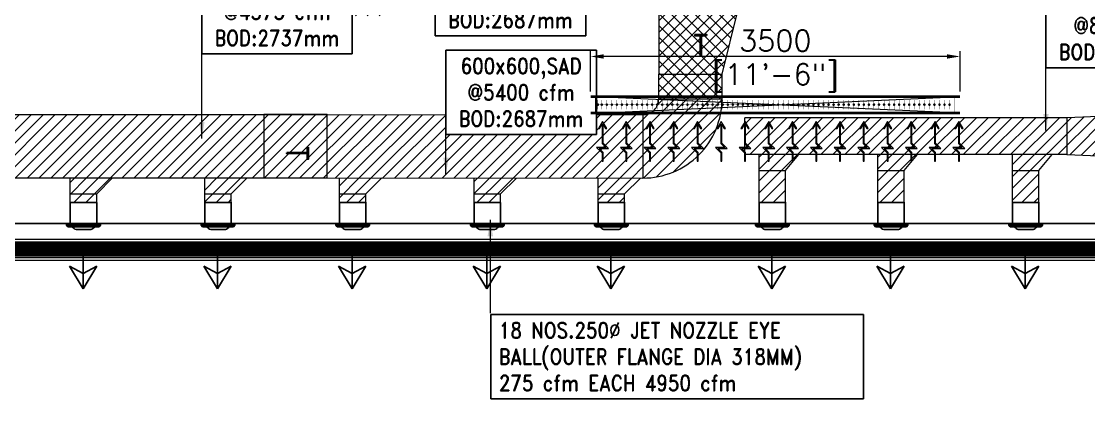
# Model space of a CAD drawing. Header units: millimetres. Extents: x -330573 to 5697, y 22061 to 198972.
# Drawn here: x -96323 to -86213, y 124754 to 128490 of the extents above; entities that cross this region are included whole.
import ezdxf

# ---------------------------------------------------------------- set-up
doc = ezdxf.new("R2010")
doc.units = ezdxf.units.MM
for name, color, linetype, lineweight in [('VL-AC-ACCOUSTIC INSULATION', 32, 'Continuous', 25), ('VL-AC-DAMPERS', 5, 'Continuous', 18), ('VL-AC-RAT', 1, 'Continuous', 5), ('VL-AC-SA', 6, 'Continuous', 5), ('VL-AC-SA_TEXT_50', 7, 'Continuous', 25), ('VL-AC-SAT', 72, 'Continuous', 25), ('VL-AC-WALL CUTOUT', 7, 'Continuous', 18), ('VL-FC', 21, 'Continuous', 18)]:
    doc.layers.add(name, color=color, linetype=linetype, lineweight=lineweight)
doc.styles.add('ROMANS', font='romans.shx', dxfattribs={"height": 200})
doc.styles.add('VOLTAS - ROMAND', font='romand.shx', dxfattribs={"width": 0.85})
doc.dimstyles.new('VL_DIM', dxfattribs={"dimscale": 1.25, "dimtxt": 200, "dimasz": 125, "dimexe": 50, "dimexo": 50, "dimgap": 50, "dimtad": 1, "dimdec": 0, "dimrnd": 1, "dimzin": 9, "dimdsep": 46, "dimtxsty": 'ROMANS', "dimcen": 0.09, "dimdle": 35, "dimclrd": 7, "dimclre": 7, "dimclrt": 7, "dimadec": 0, "dimazin": 0, "dimtfac": 1, "dimtdec": 0, "dimtmove": 2, "dimatfit": 3, "dimfxl": 1, "dimtolj": 1, "dimtzin": 0, "dimlwd": 15, "dimlwe": 15, "dimarcsym": 1})

# ---------------------------------------------------------------- blocks, each defined once
blk = doc.blocks.new('*U99')
at = {"color": 8}
for p, q in [((30, 66), (27901, 66)), ((30, 54), (27901, 54)), ((30, 42), (27901, 42)), ((30, 30), (27901, 30)), ((30, 18), (27901, 18)), ((30, 6), (27901, 6)), ((30, -6), (27901, -6)), ((30, -18), (27901, -18)), ((30, -30), (27901, -30)), ((30, -42), (27901, -42)), ((30, -54), (27901, -54))]:
    blk.add_line(p, q, dxfattribs=at)
for points in [[(5, 105), (5, -95), (27926, -95), (27926, 105)], [(30, 80), (30, -70), (27901, -70), (27901, 80)]]:
    blk.add_lwpolyline(points, close=True)
blk = doc.blocks.new('*D104')
at = {"layer": 'Defpoints', "color": 0, "transparency": 16777216}
for p in [(-90931, 128157), (-90931, 127776), (-87431, 127775)]:
    blk.add_point(p, dxfattribs=at)
at = {"layer": 'VL-FC', "color": 7, "lineweight": 15, "transparency": 16777216}
for p, q in [((-90931, 127826), (-90931, 128207)), ((-87431, 127825), (-87431, 128207)), ((-87556, 128157), (-90806, 128157))]:
    blk.add_line(p, q, dxfattribs=at)
at = {"layer": 'VL-FC', "color": 7, "transparency": 16777216}
for points in [[(-90806, 128178), (-90806, 128136), (-90931, 128157)], [(-87556, 128178), (-87556, 128136), (-87431, 128157)]]:
    blk.add_solid(points, dxfattribs=at)
at = {"layer": 'VL-FC', "color": 7, "transparency": 16777216, "char_height": 200, "attachment_point": 5, "style": 'ROMANS'}
for s, insert in [('\\A1;3500', (-89181, 128307)), ('\\A1;[11\'-6"]', (-89181, 127955))]:
    blk.add_mtext(s, dxfattribs=dict(at, insert=insert))
blk = doc.blocks.new('VL SA JET NOZZEL')
at = {"layer": 'VL-AC-SAT'}
for p, q in [((4, 562, 0), (-125, 350, 0)), ((4, 562, 0), (4, 192, 0)), ((4, 192, 0), (4, 562, 0)), ((4, 562, 0), (134, 350, 0)), ((4, 562, 0), (4, 192, 0)), ((4, 192, 0), (4, 562, 0)), ((-125, 350, 0), (4, 419, 0)), ((134, 350, 0), (4, 419, 0)), ((0, 0), (-70, 0)), ((0, 0), (70, 0)), ((-160, -40), (-147, -25)), ((160, -40), (-160, -40)), ((160, -40), (147, -25))]:
    blk.add_line(p, q, dxfattribs=at)
for points in [[(-160, -40), (-160, -55), (160, -55), (160, -40)], [(147, -25), (-147, -25)]]:
    blk.add_lwpolyline(points, dxfattribs=at)
at = {"layer": 'VL-AC-SAT', "elevation": 0}
blk.add_lwpolyline([(125, -255), (125, -55), (-125, -55), (-125, -255)], close=True, dxfattribs=at)
at = {"layer": 'VL-AC-SAT'}
for centre, start, end in [((-64, -42), 97.9087, 155.9574), ((64, -42), 24.0426, 82.0913)]:
    blk.add_arc(centre, 42.9, start, end, dxfattribs=at)

msp = doc.modelspace()

# ---------------------------------------------------------------- hatches: boundary and pattern name
at = {"layer": 'VL-AC-ACCOUSTIC INSULATION'}
h = msp.add_hatch(dxfattribs=at)
h.set_pattern_fill('ANSI31', color=8, scale=25)
h.paths.add_polyline_path([(-89084.5, 127076.8), (-89334.5, 127076.8), (-89334.5, 126773.1), (-89084.5, 126773.1)])
h.paths.add_polyline_path([(-88959.5, 127226.8), (-89334.5, 127226.8), (-89334.5, 127076.8), (-89084.5, 127076.8)])
h.paths.add_polyline_path([(-86418.5, 127576.8), (-89471.1, 127576.8), (-89471.1, 127226.8), (-86418.5, 127226.8)])
h.paths.add_polyline_path([(-87834.5, 127226.8), (-88209.5, 127226.8), (-88209.5, 127076.8), (-87959.5, 127076.8)])
h.paths.add_polyline_path([(-87959.5, 127076.8), (-88209.5, 127076.8), (-88209.5, 126773.1), (-87959.5, 126773.1)])
h.paths.add_polyline_path([(-86684.5, 127077.8), (-86934.5, 127077.8), (-86934.5, 126773.1), (-86684.5, 126773.1)])
h.paths.add_polyline_path([(-86560.4, 127226.8), (-86934.5, 127226.8), (-86934.5, 127077.8), (-86684.5, 127077.8)])
h.paths.add_polyline_path([(-85818.5, 127601.8), (-86418.5, 127576.8), (-86418.5, 127226.8), (-85818.5, 127201.8)])
h.paths.add_polyline_path([(-82673.9, 127601.8), (-85818.5, 127601.8), (-85818.5, 127201.8), (-82673.9, 127201.8)])
h.paths.add_polyline_path([(-85285.1, 127201.8), (-85659.5, 127201.8), (-85659.5, 127052.5), (-85409.5, 127052.5)])
h.paths.add_polyline_path([(-85409.5, 127052.5), (-85659.5, 127052.5), (-85659.5, 126773.1), (-85409.5, 126773.1)])
h.paths.add_polyline_path([(-84134.5, 127052.1), (-84384.5, 127052.1), (-84384.5, 126773.1), (-84134.5, 126773.1)])
h.paths.add_polyline_path([(-84009.8, 127201.8), (-84384.5, 127201.8), (-84384.5, 127052.1), (-84134.5, 127052.1)])
h.paths.add_polyline_path([(-82734.5, 127201.8), (-83109.5, 127201.8), (-83109.5, 127051.8), (-82859.5, 127051.8)])
h.paths.add_polyline_path([(-82859.5, 127051.8), (-83109.5, 127051.8), (-83109.5, 126773.1), (-82859.5, 126773.1)])
h.paths.add_polyline_path([(-81974, 128990.9), (-82124, 129140.9), (-82124, 128590.9), (-81974, 128590.9)])
h.paths.add_polyline_path([(-78117.7, 128990.9), (-81974, 128990.9), (-81974, 128590.9), (-78117.7, 128590.9)])
h.paths.add_polyline_path([(-78550, 128903.4), (-78325, 128903.4), (-78325, 128678.4), (-78550, 128678.4)], flags=16)
h.paths.add_polyline_path([(-77517.7, 128940.9), (-78117.7, 128990.9), (-78117.7, 128590.9), (-77517.7, 128640.9)])
h.paths.add_polyline_path([(-74987.5, 128940.9), (-77517.7, 128940.9), (-77517.7, 128640.9), (-74987.5, 128640.9)])
h.paths.add_polyline_path([(-75550, 128903.4), (-75325, 128903.4), (-75325, 128678.4), (-75550, 128678.4)], flags=16)
h.paths.add_polyline_path([(-75287.5, 128640.9), (-75737.5, 128640.9), (-75587.5, 128490.9), (-75287.5, 128490.9)])
h.paths.add_polyline_path([(-75287.5, 128490.9), (-75587.5, 128490.9), (-75587.5, 125779), (-75287.5, 125779)])
h.paths.add_polyline_path([(-75325, 126304), (-75325, 126079), (-75550, 126079), (-75550, 126304)], flags=16)
h.paths.add_polyline_path([(-78287.5, 128440.9), (-78587.5, 128440.9), (-78587.5, 125779), (-78287.5, 125779)])
h.paths.add_polyline_path([(-78325, 126304), (-78325, 126079), (-78550, 126079), (-78550, 126304)], flags=16)
h.paths.add_polyline_path([(-78287.5, 128590.9), (-78737.5, 128590.9), (-78587.5, 128440.9), (-78287.5, 128440.9)])
h.paths.add_polyline_path([(-78287.5, 129140.9), (-78587.5, 129140.9), (-78737.5, 128990.9), (-78287.5, 128990.9)])
h.paths.add_polyline_path([(-78287.5, 131802.9), (-78587.5, 131802.9), (-78587.5, 129140.9), (-78287.5, 129140.9)])
h.paths.add_polyline_path([(-78550, 131277.9), (-78550, 131502.9), (-78325, 131502.9), (-78325, 131277.9)], flags=16)
h.paths.add_polyline_path([(-75287.5, 129090.9), (-75587.5, 129090.9), (-75737.5, 128940.9), (-75287.5, 128940.9)])
h.paths.add_polyline_path([(-75287.5, 131802.9), (-75587.5, 131802.9), (-75587.5, 129090.9), (-75287.5, 129090.9)])
h.paths.add_polyline_path([(-75550, 131277.9), (-75550, 131502.9), (-75325, 131502.9), (-75325, 131277.9)], flags=16)
h.paths.add_polyline_path([(-81584.5, 128440.9), (-81834.5, 128440.9), (-81834.5, 126773.1), (-81584.5, 126773.1)])
h.paths.add_polyline_path([(-81584.5, 128590.9), (-81959.5, 128590.9), (-81834.5, 128440.9), (-81584.5, 128440.9)])
h.paths.add_polyline_path([(-82924, 129834.2), (-83093.5, 129834.2), (-83093.5, 129534.2), (-82924, 129534.2)])
h.paths.add_polyline_path([(-82824, 129934.2), (-82924, 129834.2), (-82924, 129534.2), (-82824, 129534.2)])
edge = h.paths.add_edge_path()
edge.add_arc((-83093.5, 129984.2), 150, 180, 270, ccw=False)
edge.add_line((-83243.5, 129984.2), (-83543.5, 129984.2))
edge.add_arc((-83093.5, 129984.2), 450, 180, 270)
edge.add_line((-83093.5, 129534.2), (-83093.5, 129834.2))
h.paths.add_polyline_path([(-83243.5, 131130.3), (-83543.5, 131130.3), (-83543.5, 129984.2), (-83243.5, 129984.2)])
h.paths.add_polyline_path([(-83506, 130605.3), (-83506, 130830.3), (-83281, 130830.3), (-83281, 130605.3)], flags=16)
edge = h.paths.add_edge_path()
edge.add_arc((-82673.9, 127751.8), 550, 315, 360)
edge.add_line((-82123.9, 127751.8), (-82124, 127862.1))
edge.add_line((-82124, 127862.1), (-82524, 127862.1))
edge.add_arc((-82776.4, 127834.2), 254, -6.25181, 6.30481, ccw=False)
edge.add_line((-82523.9, 127806.5), (-82523.9, 127751.9))
edge.add_arc((-82673.9, 127751.8), 150, -90, 0.05301, ccw=False)
edge.add_line((-82673.9, 127601.8), (-82673.9, 127201.8))
edge.add_arc((-82679.7, 127765.8), 564, 270.58885, 314.41115)
h = msp.add_hatch(dxfattribs=at)
h.set_pattern_fill('ANSI31', color=8, scale=25)
h.paths.add_polyline_path([(-92877.3, 131366.5), (-93177.3, 131366.5), (-93177.3, 129816.3), (-92877.3, 129816.3)])
h.paths.add_polyline_path([(-93139.8, 130841.5), (-93139.8, 131066.5), (-92914.8, 131066.5), (-92914.8, 130841.5)], flags=16)
edge = h.paths.add_edge_path()
edge.add_arc((-92727.3, 129816.3), 150, 180, 270, ccw=False)
edge.add_line((-92877.3, 129816.3), (-93177.3, 129816.3))
edge.add_arc((-92727.3, 129816.3), 450, 180, 231.05756)
edge.add_arc((-92727.3, 129116.3), 450, 128.94244, 180)
edge.add_line((-93177.3, 129116.3), (-92877.3, 129116.3))
edge.add_arc((-92727.3, 129116.3), 150, 90, 180, ccw=False)
edge.add_line((-92727.3, 129266.3), (-92727.3, 129666.3))
h.paths.add_polyline_path([(-92877.3, 129116.3), (-93177.3, 129116.3), (-93177.3, 128541.5), (-92877.3, 128541.5)])
h.paths.add_polyline_path([(-93139.8, 128841.5), (-93139.8, 129066.5), (-92914.8, 129066.5), (-92914.8, 128841.5)], flags=16)
h.paths.add_polyline_path([(-91370.9, 129666.3), (-92727.3, 129666.3), (-92727.3, 129266.3), (-91370.9, 129266.3)])
h.paths.add_polyline_path([(-90435.4, 127605), (-93425.4, 127605.8), (-93425.5, 127005.8), (-90435.4, 127005)])
h.paths.add_polyline_path([(-93425.4, 127605.8), (-94025.5, 127605.8), (-94025.5, 127005.8), (-93425.5, 127005.8)])
h.paths.add_polyline_path([(-94025.5, 127605.8), (-98506.1, 127606), (-98506.2, 127006), (-94025.5, 127005.8)])
h.paths.add_polyline_path([(-98506.1, 127606), (-99106, 127606.1), (-99106.1, 127005.6), (-98506.2, 127006)])
h.paths.add_polyline_path([(-99284.5, 127005.7), (-99684.5, 127005.8), (-99684.5, 126855.8), (-99434.5, 126855.7)])
h.paths.add_polyline_path([(-99434.5, 126855.7), (-99684.5, 126855.8), (-99684.5, 126773.5), (-99434.5, 126773.5)])
h.paths.add_polyline_path([(-100709.5, 126856), (-100959.5, 126856), (-100959.5, 126773.5), (-100709.5, 126773.5)])
h.paths.add_polyline_path([(-100559.5, 127006), (-100959.5, 127006.1), (-100959.5, 126856), (-100709.5, 126856)])
h.paths.add_polyline_path([(-101984.5, 126856.3), (-102234.5, 126856.3), (-102234.5, 126773.5), (-101984.5, 126773.5)])
h.paths.add_polyline_path([(-101834.4, 127006.3), (-102234.5, 127006.4), (-102234.5, 126856.3), (-101984.5, 126856.3)])
h.paths.add_polyline_path([(-99106, 127606.1), (-103647.9, 127606.3), (-103648.1, 127006.8), (-99106.1, 127005.6)])
h.paths.add_polyline_path([(-103647.9, 127606.3), (-104247.9, 127605.4), (-104247.9, 127105.4), (-103648.1, 127006.8)])
h.paths.add_polyline_path([(-104247.9, 127606.3), (-108868.2, 127606.6), (-108868.2, 127606.6), (-108868.2, 127106.6), (-104247.9, 127105.4)])
h.paths.add_polyline_path([(-104383.5, 127105.4), (-104784.5, 127105.5), (-104784.5, 126954.6), (-104534.5, 126954.5)])
h.paths.add_polyline_path([(-104534.5, 126954.5), (-104784.5, 126954.6), (-104784.5, 126773.5), (-104534.5, 126773.5)])
h.paths.add_polyline_path([(-103259.5, 126856.6), (-103509.5, 126856.6), (-103509.5, 126773.5), (-103259.5, 126773.5)])
h.paths.add_polyline_path([(-103109.4, 127006.6), (-103509.5, 127006.7), (-103509.5, 126856.6), (-103259.5, 126856.6)])
h.paths.add_polyline_path([(-105809.5, 126954.8), (-106059.5, 126954.8), (-106059.5, 126773.5), (-105809.5, 126773.5)])
h.paths.add_polyline_path([(-105658.5, 127105.7), (-106059.5, 127105.8), (-106059.5, 126954.8), (-105809.5, 126954.8)])
h.paths.add_polyline_path([(-108868.2, 127606.6), (-109468.1, 127605.3), (-109468.2, 127255.3), (-108868.2, 127106.6)])
h.paths.add_polyline_path([(-109468.1, 127605.3), (-110143.1, 127605.5), (-110143.1, 127255.5), (-109468.2, 127255.3)])
h.paths.add_polyline_path([(-109448.4, 125875.5), (-110143.6, 125875.5), (-110143.6, 125725.5), (-109448.4, 125725.5)])
h.paths.add_polyline_path([(-110143.6, 125875.5), (-110293.2, 126025.1), (-110293.2, 125725.5), (-110143.6, 125725.5)], flags=17)
h.paths.add_polyline_path([(-110643.2, 126025), (-110792.8, 125875.5), (-110792.8, 125725.5), (-110643.2, 125725.5)])
h.paths.add_polyline_path([(-110792.8, 125875.5), (-111316.5, 125875.5), (-111316.5, 125725.5), (-110792.8, 125725.5)])
h.paths.add_polyline_path([(-109261.7, 125222.1), (-110143.5, 125222.1), (-110143.5, 124972.1), (-109261.7, 124972.1)])
h.paths.add_polyline_path([(-110143.5, 125222.1), (-110293.2, 125371.8), (-110293.2, 124972.1), (-110143.5, 124972.1)], flags=17)
h.paths.add_polyline_path([(-110643.2, 124700.3), (-110793, 124550.5), (-110793, 124400.5), (-110643.2, 124400.5)])
h.paths.add_polyline_path([(-110793, 124550.5), (-111316.7, 124550.5), (-111316.7, 124400.5), (-110793, 124400.5)])
h.paths.add_polyline_path([(-109261.7, 122725.4), (-110143.6, 122725.4), (-110143.6, 122475.4), (-109261.7, 122475.4)])
h.paths.add_polyline_path([(-110143.6, 122725.4), (-110293.2, 122875), (-110293.2, 122475.4), (-110143.6, 122475.4)], flags=17)
h.paths.add_polyline_path([(-109448.4, 123153.7), (-110143.6, 123153.7), (-110143.6, 123003.7), (-109448.4, 123003.7)])
h.paths.add_polyline_path([(-110143.6, 123153.7), (-110293.2, 123303.3), (-110293.2, 123003.7), (-110143.6, 123003.7)], flags=17)
h.paths.add_polyline_path([(-110643.2, 123375.5), (-110793.2, 123225.5), (-110793.2, 123075.5), (-110643.2, 123075.5)])
h.paths.add_polyline_path([(-110793.2, 123225.5), (-111317, 123225.5), (-111317, 123075.5), (-110793.2, 123075.5)])
h.paths.add_polyline_path([(-110143.5, 123972.1), (-110293.2, 124121.8), (-110293.2, 123722.1), (-110143.5, 123722.1)], flags=17)
h.paths.add_polyline_path([(-109261.7, 123972.1), (-110143.5, 123972.1), (-110143.5, 123722.1), (-109261.7, 123722.1)])
h.paths.add_polyline_path([(-109448.4, 124514.6), (-110143.6, 124514.6), (-110143.6, 124364.6), (-109448.4, 124364.6)])
h.paths.add_polyline_path([(-110143.6, 124514.6), (-110293.2, 124664.2), (-110293.2, 124364.6), (-110143.6, 124364.6)], flags=17)
edge = h.paths.add_edge_path()
edge.add_arc((-110143.2, 127105.5), 500, 89.98559, 179.99975)
edge.add_line((-110643.2, 127105.5), (-110643.2, 127105.5))
edge.add_line((-110643.2, 127105.5), (-110643.2, 122175.4))
edge.add_line((-110643.2, 122175.4), (-110293.5, 122175.4))
edge.add_arc((-109580.8, 124696.6), 2620, 254.21528, 254.22154)
edge.add_line((-110293.2, 122175.3), (-110293.2, 127105.5))
edge.add_arc((-110143.2, 127105.5), 150, 89.98559, 179.99985, ccw=False)
edge.add_line((-110143.1, 127255.5), (-110143.1, 127605.5))
h.paths.add_polyline_path([(-107084.5, 126773.4), (-107084.5, 126955.1), (-106933.4, 127106.1), (-107334.5, 127106.2), (-107334.5, 126773.5)])
h.paths.add_polyline_path([(-108359.5, 126955.4), (-108208.4, 127106.4), (-108609.5, 127106.5), (-108609.5, 126773.5), (-108359.5, 126773.4), (-108359.5, 126773.5), (-108359.5, 126773.5)])
edge = h.paths.add_edge_path()
edge.add_arc((-90435.4, 127755), 750, 269.98559, 360)
edge.add_line((-89685.4, 127755), (-90285.4, 127755))
edge.add_arc((-90435.4, 127755), 150, 269.98559, 360, ccw=False)
edge.add_line((-90435.4, 127605), (-90435.5, 127005))
h.paths.add_polyline_path([(-98158.3, 126774.5), (-98159.5, 126774.5), (-98159.5, 126856.9), (-98010.3, 127006), (-98409.5, 127006), (-98409.5, 126773.5), (-98159.5, 126773.5)])
h.paths.add_polyline_path([(-96884.5, 126855.7), (-96734.2, 127006), (-97134.5, 127006), (-97134.5, 126773.5), (-96884.5, 126773.5)])
h.paths.add_polyline_path([(-90609.5, 126854.5), (-90458.9, 127005.1), (-90859.5, 127005.2), (-90859.5, 126773.5), (-90609.5, 126773.5)])
h.paths.add_polyline_path([(-91784.5, 126773.5), (-91784.5, 126854.8), (-91633.8, 127005.4), (-92034.5, 127005.5), (-92034.5, 126773.5)])
h.paths.add_polyline_path([(-93059.5, 126855.7), (-92909.4, 127005.7), (-93309.5, 127005.8), (-93309.5, 126773.5), (-93059.5, 126773.5)])
h.paths.add_polyline_path([(-94334.5, 126773.5), (-94334.5, 126855.7), (-94184.3, 127005.8), (-94584.5, 127005.9), (-94584.5, 126773.5)])
h.paths.add_polyline_path([(-95609.5, 126773.5), (-95609.5, 126855.7), (-95459.2, 127005.9), (-95859.5, 127005.9), (-95859.5, 126773.5)])
at = {"layer": 'VL-AC-ACCOUSTIC INSULATION', "lineweight": -3}
h = msp.add_hatch(dxfattribs=at)
h.set_pattern_fill('ANSI37', color=256, scale=25)
h.paths.add_polyline_path([(-90435.4, 129666.3), (-91370.9, 129666.3), (-91370.9, 129266.3), (-90435.4, 129266.3)])
h.paths.add_polyline_path([(-90285.4, 129816.3), (-90435.4, 129666.3), (-90435.4, 129266.3), (-90285.4, 129266.3)])
h.paths.add_polyline_path([(-89535.4, 129882.2), (-90285.4, 129882.2), (-90285.4, 128588), (-89535.4, 128588)])
h.paths.add_polyline_path([(-89857.5, 129577.6), (-90082.5, 129577.6), (-90082.5, 129802.6), (-89857.5, 129802.6)], flags=16)
h.paths.add_polyline_path([(-89285.4, 130332.2), (-90285.4, 130332.2), (-90285.4, 129882.2), (-89535.3, 129882.2)])
h.paths.add_polyline_path([(-89535.3, 128588), (-90285.4, 128588), (-90285.4, 127988), (-89685.4, 127988)])
h.paths.add_polyline_path([(-89685.4, 127988), (-90285.4, 127988), (-90285.4, 127755), (-89685.4, 127755)])

# ---------------------------------------------------------------- linework, layer by layer
at = {"layer": 'VL-AC-DAMPERS'}
for p, q in [((-90733.9, 127700.6, 0), (-90729.6, 127700.6, 0)), ((-90590.6, 127700.7, 0), (-90586.4, 127700.6, 0)), ((-90399.6, 127700.8, 0), (-90395.4, 127700.8, 0)), ((-90208.6, 127700.8, 0), (-90204.4, 127700.8, 0)), ((-90113.1, 127700.7, 0), (-90108.9, 127700.7, 0)), ((-90065.4, 127700.7, 0), (-90061.2, 127700.7, 0)), ((-89922.1, 127700.7, 0), (-89917.9, 127700.7, 0)), ((-89731.1, 127700.9, 0), (-89726.9, 127700.9, 0)), ((-89540.2, 127700.9, 0), (-89535.9, 127700.9, 0)), ((-89444.7, 127700.8, 0), (-89440.4, 127700.8, 0)), ((-89396.9, 127700.8, 0), (-89392.7, 127700.7, 0)), ((-89253.7, 127700.8, 0), (-89249.4, 127700.8, 0)), ((-89014.9, 127700.8, 0), (-89010.7, 127700.8, 0)), ((-88919.4, 127700.7, 0), (-88915.2, 127700.6, 0)), ((-88871.7, 127700.6, 0), (-88867.5, 127700.6, 0)), ((-88728.4, 127700.6, 0), (-88724.2, 127700.6, 0)), ((-88537.4, 127700.8, 0), (-88533.2, 127700.8, 0)), ((-88346.5, 127700.8, 0), (-88342.2, 127700.8, 0)), ((-88251, 127700.7, 0), (-88246.7, 127700.7, 0)), ((-88203.2, 127700.7, 0), (-88199, 127700.7, 0)), ((-88060, 127700.7, 0), (-88055.7, 127700.7, 0)), ((-87821.2, 127700.7, 0), (-87817, 127700.7, 0)), ((-87725.7, 127700.6, 0), (-87721.5, 127700.6, 0)), ((-87678, 127700.6, 0), (-87673.8, 127700.6, 0)), ((-87534.7, 127700.6, 0), (-87530.5, 127700.6, 0))]:
    msp.add_line(p, q, dxfattribs=at)
at = {"layer": 'VL-AC-DAMPERS', "const_width": 12.2, "elevation": 0}
for points in [[(-90777.4, 127706.6, -1), (-90777.4, 127694.7, -1), (-90777.4, 127706.6, 1)], [(-90729.6, 127706.6, -1), (-90729.6, 127694.7, -1), (-90729.6, 127706.6, 1)], [(-90681.9, 127706.6, -1), (-90681.9, 127694.7, -1), (-90681.9, 127706.6, 1)], [(-90634.1, 127706.6, -1), (-90634.1, 127694.7, -1), (-90634.1, 127706.6, 1)], [(-90586.4, 127706.6, -1), (-90586.4, 127694.7, -1), (-90586.4, 127706.6, 1)], [(-90538.6, 127706.6, -1), (-90538.6, 127694.7, -1), (-90538.6, 127706.6, 1)], [(-90490.9, 127706.6, -1), (-90490.9, 127694.7, -1), (-90490.9, 127706.6, 1)], [(-90443.1, 127706.6, -1), (-90443.1, 127694.7, -1), (-90443.1, 127706.6, 1)], [(-90395.4, 127706.8, -1), (-90395.4, 127694.8, -1), (-90395.4, 127706.8, 1)], [(-90347.6, 127706.8, -1), (-90347.6, 127694.8, -1), (-90347.6, 127706.8, 1)], [(-90299.9, 127706.8, -1), (-90299.9, 127694.8, -1), (-90299.9, 127706.8, 1)], [(-90252.1, 127706.8, -1), (-90252.1, 127694.8, -1), (-90252.1, 127706.8, 1)], [(-90204.4, 127706.8, -1), (-90204.4, 127694.8, -1), (-90204.4, 127706.8, 1)], [(-90156.6, 127706.8, -1), (-90156.7, 127694.8, -1), (-90156.6, 127706.8, 1)], [(-90108.9, 127706.7, -1), (-90108.9, 127694.7, -1), (-90108.9, 127706.7, 1)], [(-90061.2, 127706.7, -1), (-90061.2, 127694.7, -1), (-90061.2, 127706.7, 1)], [(-90013.4, 127706.7, -1), (-90013.4, 127694.7, -1), (-90013.4, 127706.7, 1)], [(-89965.7, 127706.7, -1), (-89965.7, 127694.7, -1), (-89965.7, 127706.7, 1)], [(-89917.9, 127706.7, -1), (-89917.9, 127694.7, -1), (-89917.9, 127706.7, 1)], [(-89870.2, 127706.7, -1), (-89870.2, 127694.7, -1), (-89870.2, 127706.7, 1)], [(-89822.4, 127706.7, -1), (-89822.4, 127694.7, -1), (-89822.4, 127706.7, 1)], [(-89774.7, 127706.7, -1), (-89774.7, 127694.7, -1), (-89774.7, 127706.7, 1)], [(-89726.9, 127706.9, -1), (-89726.9, 127694.9, -1), (-89726.9, 127706.9, 1)], [(-89679.2, 127706.8, -1), (-89679.2, 127694.9, -1), (-89679.2, 127706.8, 1)], [(-89631.4, 127706.8, -1), (-89631.4, 127694.9, -1), (-89631.4, 127706.8, 1)], [(-89583.7, 127706.8, -1), (-89583.7, 127694.9, -1), (-89583.7, 127706.8, 1)], [(-89535.9, 127706.8, -1), (-89535.9, 127694.9, -1), (-89535.9, 127706.8, 1)], [(-89488.2, 127706.8, -1), (-89488.2, 127694.9, -1), (-89488.2, 127706.8, 1)], [(-89440.4, 127706.7, -1), (-89440.4, 127694.8, -1), (-89440.4, 127706.7, 1)], [(-89392.7, 127706.7, -1), (-89392.7, 127694.8, -1), (-89392.7, 127706.7, 1)], [(-89344.9, 127706.7, -1), (-89344.9, 127694.8, -1), (-89344.9, 127706.7, 1)], [(-89297.2, 127706.7, -1), (-89297.2, 127694.8, -1), (-89297.2, 127706.7, 1)], [(-89249.4, 127706.7, -1), (-89249.4, 127694.8, -1), (-89249.4, 127706.7, 1)], [(-89201.7, 127706.7, -1), (-89201.7, 127694.8, -1), (-89201.7, 127706.7, 1)], [(-89153.9, 127706.7, -1), (-89153.9, 127694.8, -1), (-89153.9, 127706.7, 1)], [(-89106.2, 127706.7, -1), (-89106.2, 127694.8, -1), (-89106.2, 127706.7, 1)], [(-89058.4, 127706.7, -1), (-89058.4, 127694.8, -1), (-89058.4, 127706.7, 1)], [(-89010.7, 127706.7, -1), (-89010.7, 127694.8, -1), (-89010.7, 127706.7, 1)], [(-88962.9, 127706.7, -1), (-88963, 127694.8, -1), (-88962.9, 127706.7, 1)], [(-88915.2, 127706.6, -1), (-88915.2, 127694.7, -1), (-88915.2, 127706.6, 1)], [(-88867.5, 127706.6, -1), (-88867.5, 127694.7, -1), (-88867.5, 127706.6, 1)], [(-88819.7, 127706.6, -1), (-88819.7, 127694.7, -1), (-88819.7, 127706.6, 1)], [(-88772, 127706.6, -1), (-88772, 127694.7, -1), (-88772, 127706.6, 1)], [(-88724.2, 127706.6, -1), (-88724.2, 127694.7, -1), (-88724.2, 127706.6, 1)], [(-88676.5, 127706.6, -1), (-88676.5, 127694.7, -1), (-88676.5, 127706.6, 1)], [(-88628.7, 127706.6, -1), (-88628.7, 127694.7, -1), (-88628.7, 127706.6, 1)], [(-88581, 127706.6, -1), (-88581, 127694.7, -1), (-88581, 127706.6, 1)], [(-88533.2, 127706.8, -1), (-88533.2, 127694.8, -1), (-88533.2, 127706.8, 1)], [(-88485.5, 127706.8, -1), (-88485.5, 127694.8, -1), (-88485.5, 127706.8, 1)], [(-88437.7, 127706.8, -1), (-88437.7, 127694.8, -1), (-88437.7, 127706.8, 1)], [(-88390, 127706.8, -1), (-88390, 127694.8, -1), (-88390, 127706.8, 1)], [(-88342.2, 127706.8, -1), (-88342.2, 127694.8, -1), (-88342.2, 127706.8, 1)], [(-88294.5, 127706.8, -1), (-88294.5, 127694.8, -1), (-88294.5, 127706.8, 1)], [(-88246.7, 127706.7, -1), (-88246.7, 127694.7, -1), (-88246.7, 127706.7, 1)], [(-88199, 127706.7, -1), (-88199, 127694.7, -1), (-88199, 127706.7, 1)], [(-88151.2, 127706.7, -1), (-88151.2, 127694.7, -1), (-88151.2, 127706.7, 1)], [(-88103.5, 127706.7, -1), (-88103.5, 127694.7, -1), (-88103.5, 127706.7, 1)], [(-88055.7, 127706.7, -1), (-88055.7, 127694.7, -1), (-88055.7, 127706.7, 1)], [(-88008, 127706.7, -1), (-88008, 127694.7, -1), (-88008, 127706.7, 1)], [(-87960.2, 127706.7, -1), (-87960.2, 127694.7, -1), (-87960.2, 127706.7, 1)], [(-87912.5, 127706.7, -1), (-87912.5, 127694.7, -1), (-87912.5, 127706.7, 1)], [(-87864.7, 127706.7, -1), (-87864.7, 127694.7, -1), (-87864.7, 127706.7, 1)], [(-87817, 127706.7, -1), (-87817, 127694.7, -1), (-87817, 127706.7, 1)], [(-87769.2, 127706.7, -1), (-87769.3, 127694.7, -1), (-87769.2, 127706.7, 1)], [(-87721.5, 127706.6, -1), (-87721.5, 127694.6, -1), (-87721.5, 127706.6, 1)], [(-87673.8, 127706.6, -1), (-87673.8, 127694.6, -1), (-87673.8, 127706.6, 1)], [(-87626, 127706.6, -1), (-87626, 127694.6, -1), (-87626, 127706.6, 1)], [(-87578.3, 127706.6, -1), (-87578.3, 127694.6, -1), (-87578.3, 127706.6, 1)], [(-87530.5, 127706.6, -1), (-87530.5, 127694.6, -1), (-87530.5, 127706.6, 1)]]:
    msp.add_lwpolyline(points, format="xyb", dxfattribs=at)
at = {"layer": 'VL-AC-DAMPERS', "const_width": 3.18, "elevation": 0}
for points in [[(-90777.4, 127745.7), (-90777.4, 127655.5)], [(-90729.6, 127745.7), (-90729.6, 127655.4)], [(-90681.9, 127745.7), (-90681.9, 127655.4)], [(-90634.1, 127745.7), (-90634.1, 127655.4)], [(-90586.4, 127745.7), (-90586.4, 127655.4)], [(-90538.6, 127745.7), (-90538.6, 127655.4)], [(-90490.9, 127745.7), (-90490.9, 127655.4)], [(-90443.1, 127745.7), (-90443.2, 127655.4)], [(-90395.4, 127745.8), (-90395.4, 127655.6)], [(-90347.6, 127745.8), (-90347.6, 127655.6)], [(-90299.9, 127745.8), (-90299.9, 127655.6)], [(-90252.1, 127745.8), (-90252.2, 127655.6)], [(-90204.4, 127745.8), (-90204.4, 127655.6)], [(-90156.6, 127745.8), (-90156.7, 127655.6)], [(-90108.9, 127745.7), (-90108.9, 127655.5)], [(-90061.1, 127745.7), (-90061.2, 127655.5)], [(-90013.4, 127745.7), (-90013.4, 127655.5)], [(-89965.7, 127745.7), (-89965.7, 127655.5)], [(-89917.9, 127745.7), (-89917.9, 127655.5)], [(-89870.2, 127745.7), (-89870.2, 127655.5)], [(-89822.4, 127745.7), (-89822.4, 127655.5)], [(-89774.7, 127745.7), (-89774.7, 127655.5)], [(-89726.9, 127745.9), (-89726.9, 127655.7)], [(-89679.2, 127745.9), (-89679.2, 127655.7)], [(-89631.4, 127745.9), (-89631.4, 127655.7)], [(-89583.7, 127745.9), (-89583.7, 127655.7)], [(-89535.9, 127745.9), (-89535.9, 127655.7)], [(-89488.2, 127745.9), (-89488.2, 127655.7)], [(-89440.4, 127745.8), (-89440.4, 127655.6)], [(-89392.7, 127745.8), (-89392.7, 127655.5)], [(-89344.9, 127745.8), (-89344.9, 127655.5)], [(-89297.2, 127745.8), (-89297.2, 127655.5)], [(-89249.4, 127745.8), (-89249.4, 127655.5)], [(-89201.7, 127745.8), (-89201.7, 127655.5)], [(-89153.9, 127745.8), (-89153.9, 127655.5)], [(-89106.2, 127745.8), (-89106.2, 127655.5)], [(-89058.4, 127745.8), (-89058.5, 127655.5)], [(-89010.7, 127745.8), (-89010.7, 127655.6)], [(-88962.9, 127745.8), (-88963, 127655.6)], [(-88915.2, 127745.7), (-88915.2, 127655.4)], [(-88867.4, 127745.7), (-88867.5, 127655.4)], [(-88819.7, 127745.7), (-88819.7, 127655.4)], [(-88772, 127745.7), (-88772, 127655.4)], [(-88724.2, 127745.7), (-88724.2, 127655.4)], [(-88676.5, 127745.7), (-88676.5, 127655.4)], [(-88628.7, 127745.7), (-88628.7, 127655.4)], [(-88581, 127745.7), (-88581, 127655.4)], [(-88533.2, 127745.8), (-88533.2, 127655.6)], [(-88485.5, 127745.8), (-88485.5, 127655.6)], [(-88437.7, 127745.8), (-88437.7, 127655.6)], [(-88390, 127745.8), (-88390, 127655.6)], [(-88342.2, 127745.8), (-88342.2, 127655.6)], [(-88294.5, 127745.8), (-88294.5, 127655.6)], [(-88246.7, 127745.7), (-88246.7, 127655.5)], [(-88199, 127745.7), (-88199, 127655.5)], [(-88151.2, 127745.7), (-88151.2, 127655.5)], [(-88103.5, 127745.7), (-88103.5, 127655.5)], [(-88055.7, 127745.7), (-88055.7, 127655.5)], [(-88008, 127745.7), (-88008, 127655.5)], [(-87960.2, 127745.7), (-87960.2, 127655.5)], [(-87912.5, 127745.7), (-87912.5, 127655.5)], [(-87864.7, 127745.7), (-87864.8, 127655.5)], [(-87817, 127745.7), (-87817, 127655.5)], [(-87769.2, 127745.7), (-87769.3, 127655.5)], [(-87721.5, 127745.6), (-87721.5, 127655.4)], [(-87673.7, 127745.6), (-87673.8, 127655.4)], [(-87626, 127745.6), (-87626, 127655.4)], [(-87578.3, 127745.6), (-87578.3, 127655.4)], [(-87530.5, 127745.6), (-87530.5, 127655.4)]]:
    msp.add_lwpolyline(points, dxfattribs=at)
at = {"layer": 'VL-AC-RAT', "elevation": 0}
for points in [[(-90597.3, 127514.4), (-90597.3, 127332.9), (-90559.6, 127295.1), (-90648.6, 127295.1), (-90597.3, 127243.9), (-90597.3, 127166.7), (-90587.8, 127166.7), (-90587.8, 127247.8), (-90625.6, 127285.6), (-90536.6, 127285.6), (-90587.8, 127336.8), (-90587.8, 127514.4), (-90564, 127473.1), (-90553, 127473.1), (-90592.6, 127541.7), (-90632.2, 127473.1), (-90621.2, 127473.1)], [(-90372.3, 127514.4), (-90372.3, 127332.9), (-90334.6, 127295.1), (-90423.6, 127295.1), (-90372.3, 127243.9), (-90372.3, 127166.7), (-90362.8, 127166.7), (-90362.8, 127247.8), (-90400.6, 127285.6), (-90311.6, 127285.6), (-90362.8, 127336.8), (-90362.8, 127514.4), (-90339, 127473.1), (-90328, 127473.1), (-90367.6, 127541.7), (-90407.2, 127473.1), (-90396.2, 127473.1)], [(-90147.3, 127514.4), (-90147.3, 127332.9), (-90109.6, 127295.1), (-90198.6, 127295.1), (-90147.3, 127243.9), (-90147.3, 127166.7), (-90137.8, 127166.7), (-90137.8, 127247.8), (-90175.6, 127285.6), (-90086.6, 127285.6), (-90137.8, 127336.8), (-90137.8, 127514.4), (-90114, 127473.1), (-90103, 127473.1), (-90142.6, 127541.7), (-90182.2, 127473.1), (-90171.2, 127473.1)], [(-89922.3, 127514.4), (-89922.3, 127332.9), (-89884.6, 127295.1), (-89973.6, 127295.1), (-89922.3, 127243.9), (-89922.3, 127166.7), (-89912.8, 127166.7), (-89912.8, 127247.8), (-89950.6, 127285.6), (-89861.6, 127285.6), (-89912.8, 127336.8), (-89912.8, 127514.4), (-89889, 127473.1), (-89878, 127473.1), (-89917.6, 127541.7), (-89957.2, 127473.1), (-89946.2, 127473.1)], [(-89697.3, 127514.4), (-89697.3, 127332.9), (-89659.6, 127295.1), (-89748.6, 127295.1), (-89697.3, 127243.9), (-89697.3, 127166.7), (-89687.8, 127166.7), (-89687.8, 127247.8), (-89725.6, 127285.6), (-89636.6, 127285.6), (-89687.8, 127336.8), (-89687.8, 127514.4), (-89664, 127473.1), (-89653, 127473.1), (-89692.6, 127541.7), (-89732.2, 127473.1), (-89721.2, 127473.1)], [(-89472.3, 127514.4), (-89472.3, 127332.9), (-89434.6, 127295.1), (-89523.6, 127295.1), (-89472.3, 127243.9), (-89472.3, 127166.7), (-89462.8, 127166.7), (-89462.8, 127247.8), (-89500.6, 127285.6), (-89411.6, 127285.6), (-89462.8, 127336.8), (-89462.8, 127514.4), (-89439, 127473.1), (-89428, 127473.1), (-89467.6, 127541.7), (-89507.2, 127473.1), (-89496.2, 127473.1)], [(-89247.3, 127514.4), (-89247.3, 127332.9), (-89209.6, 127295.1), (-89298.6, 127295.1), (-89247.3, 127243.9), (-89247.3, 127166.7), (-89237.8, 127166.7), (-89237.8, 127247.8), (-89275.6, 127285.6), (-89186.6, 127285.6), (-89237.8, 127336.8), (-89237.8, 127514.4), (-89214, 127473.1), (-89203, 127473.1), (-89242.6, 127541.7), (-89282.2, 127473.1), (-89271.2, 127473.1)], [(-89022.3, 127514.4), (-89022.3, 127332.9), (-88984.6, 127295.1), (-89073.6, 127295.1), (-89022.3, 127243.9), (-89022.3, 127166.7), (-89012.8, 127166.7), (-89012.8, 127247.8), (-89050.6, 127285.6), (-88961.6, 127285.6), (-89012.8, 127336.8), (-89012.8, 127514.4), (-88989, 127473.1), (-88978, 127473.1), (-89017.6, 127541.7), (-89057.2, 127473.1), (-89046.2, 127473.1)], [(-88797.3, 127514.4), (-88797.3, 127332.9), (-88759.6, 127295.1), (-88848.6, 127295.1), (-88797.3, 127243.9), (-88797.3, 127166.7), (-88787.8, 127166.7), (-88787.8, 127247.8), (-88825.6, 127285.6), (-88736.6, 127285.6), (-88787.8, 127336.8), (-88787.8, 127514.4), (-88764, 127473.1), (-88753, 127473.1), (-88792.6, 127541.7), (-88832.2, 127473.1), (-88821.2, 127473.1)], [(-88572.3, 127514.4), (-88572.3, 127332.9), (-88534.6, 127295.1), (-88623.6, 127295.1), (-88572.3, 127243.9), (-88572.3, 127166.7), (-88562.8, 127166.7), (-88562.8, 127247.8), (-88600.6, 127285.6), (-88511.6, 127285.6), (-88562.8, 127336.8), (-88562.8, 127514.4), (-88539, 127473.1), (-88528, 127473.1), (-88567.6, 127541.7), (-88607.2, 127473.1), (-88596.2, 127473.1)], [(-88347.3, 127514.4), (-88347.3, 127332.9), (-88309.6, 127295.1), (-88398.6, 127295.1), (-88347.3, 127243.9), (-88347.3, 127166.7), (-88337.8, 127166.7), (-88337.8, 127247.8), (-88375.6, 127285.6), (-88286.6, 127285.6), (-88337.8, 127336.8), (-88337.8, 127514.4), (-88314, 127473.1), (-88303, 127473.1), (-88342.6, 127541.7), (-88382.2, 127473.1), (-88371.2, 127473.1)], [(-88122.3, 127514.4), (-88122.3, 127332.9), (-88084.6, 127295.1), (-88173.6, 127295.1), (-88122.3, 127243.9), (-88122.3, 127166.7), (-88112.8, 127166.7), (-88112.8, 127247.8), (-88150.6, 127285.6), (-88061.6, 127285.6), (-88112.8, 127336.8), (-88112.8, 127514.4), (-88089, 127473.1), (-88078, 127473.1), (-88117.6, 127541.7), (-88157.2, 127473.1), (-88146.2, 127473.1)], [(-87897.3, 127514.4), (-87897.3, 127332.9), (-87859.6, 127295.1), (-87948.6, 127295.1), (-87897.3, 127243.9), (-87897.3, 127166.7), (-87887.8, 127166.7), (-87887.8, 127247.8), (-87925.6, 127285.6), (-87836.6, 127285.6), (-87887.8, 127336.8), (-87887.8, 127514.4), (-87864, 127473.1), (-87853, 127473.1), (-87892.6, 127541.7), (-87932.2, 127473.1), (-87921.2, 127473.1)], [(-87672.3, 127514.4), (-87672.3, 127332.9), (-87634.6, 127295.1), (-87723.6, 127295.1), (-87672.3, 127243.9), (-87672.3, 127166.7), (-87662.8, 127166.7), (-87662.8, 127247.8), (-87700.6, 127285.6), (-87611.6, 127285.6), (-87662.8, 127336.8), (-87662.8, 127514.4), (-87639, 127473.1), (-87628, 127473.1), (-87667.6, 127541.7), (-87707.2, 127473.1), (-87696.2, 127473.1)], [(-87447.3, 127514.4), (-87447.3, 127332.9), (-87409.6, 127295.1), (-87498.6, 127295.1), (-87447.3, 127243.9), (-87447.3, 127166.7), (-87437.8, 127166.7), (-87437.8, 127247.8), (-87475.6, 127285.6), (-87386.6, 127285.6), (-87437.8, 127336.8), (-87437.8, 127514.4), (-87414, 127473.1), (-87403, 127473.1), (-87442.6, 127541.7), (-87482.2, 127473.1), (-87471.2, 127473.1)]]:
    msp.add_lwpolyline(points, close=True, dxfattribs=at)
at = {"layer": 'VL-AC-SA'}
for points in [[(-90285.4, 127988), (-89685.4, 127988), (-89535.4, 128588), (-90285.4, 128588)], [(-93425.4, 127605.8), (-94025.5, 127605.8), (-94025.5, 127005.8), (-93425.5, 127005.8)], [(-85818.5, 127601.8), (-86418.5, 127576.8), (-86418.5, 127226.8), (-85818.5, 127201.8)]]:
    msp.add_lwpolyline(points, close=True, dxfattribs=at)
for points in [[(-93425.5, 127005.8), (-90435.5, 127005, 0.4142872), (-89685.4, 127755), (-89685.4, 127988)], [(-93425.4, 127605.8), (-90435.4, 127605, 0.4142872), (-90285.4, 127755), (-90285.4, 127988)]]:
    msp.add_lwpolyline(points, format="xyb", dxfattribs=at)
for points in [[(-90285.4, 127755), (-89685.4, 127755)], [(-108868.2, 127606.6), (-93425.4, 127605.8)], [(-90435.4, 127605), (-90435.5, 127005)], [(-86418.5, 127576.8), (-89471.1, 127576.8)], [(-89471.1, 127226.8), (-89471.1, 127576.8)], [(-86418.5, 127226.8), (-89471.1, 127226.8)], [(-89334.5, 126773.1), (-89334.5, 127226.8)], [(-89084.5, 127076.8), (-88959.5, 127226.8)], [(-88209.5, 126773.1), (-88209.5, 127226.8)], [(-87959.5, 127076.8), (-87834.5, 127226.8)], [(-86934.5, 126774.2), (-86934.5, 127227.8)], [(-86684.5, 127077.8), (-86559.5, 127227.8)], [(-98506.2, 127006), (-93425.5, 127005.8)], [(-95859.5, 126773.4), (-95859.5, 127005.9)], [(-95609.5, 126855.7), (-95459.2, 127006)], [(-94584.5, 126773.4), (-94584.5, 127005.9)], [(-94334.5, 126855.7), (-94184.2, 127006)], [(-93309.5, 126773.4), (-93309.5, 127005.8)], [(-93059.5, 126855.7), (-92909.2, 127006)], [(-92034.5, 126773.1), (-92034.5, 127005.5)], [(-91784.5, 126854.8), (-91633.9, 127005.3)], [(-90859.5, 126772.9), (-90859.5, 127005.2)], [(-90609.5, 126854.5), (-90458.9, 127005.1)], [(-89334.5, 127076.8), (-89084.5, 127076.8)], [(-89084.5, 126773.8), (-89084.5, 127076.8)], [(-88209.5, 127076.8), (-87959.5, 127076.8)], [(-87959.5, 126773.8), (-87959.5, 127076.8)], [(-86934.5, 127077.8), (-86684.5, 127077.8)], [(-86684.5, 126774.9), (-86684.5, 127077.8)], [(-95859.5, 126855.8), (-95609.5, 126855.7)], [(-95609.5, 126773.7), (-95609.5, 126855.7)], [(-94584.5, 126855.8), (-94334.5, 126855.7)], [(-94334.5, 126773.7), (-94334.5, 126855.7)], [(-93309.5, 126855.8), (-93059.5, 126855.7)], [(-93059.5, 126773.7), (-93059.5, 126855.7)], [(-92034.5, 126854.8), (-91784.5, 126854.8)], [(-91784.5, 126773.5), (-91784.5, 126854.8)], [(-90859.5, 126854.6), (-90609.5, 126854.5)], [(-90609.5, 126773.2), (-90609.5, 126854.5)]]:
    msp.add_lwpolyline(points, dxfattribs=at)

# ---------------------------------------------------------------- block references
at = {"layer": 'VL-AC-RAT', "xscale": -1}
msp.add_blockref('*U99', (-80601.8, 126320.4), dxfattribs=at)
at = {"layer": 'VL-AC-SAT', "rotation": 180}
for p in [(-95734.5, 126518.7, 0), (-94459.5, 126518.7, 0), (-93184.5, 126518.7, 0), (-91909.5, 126518.7, 0), (-90734.5, 126518.7, 0), (-89209.5, 126518.7, 0), (-88084.5, 126518.7, 0), (-86809.5, 126518.7, 0)]:
    msp.add_blockref('VL SA JET NOZZEL', p, dxfattribs=at)

# ---------------------------------------------------------------- texts
at = {"layer": 'VL-AC-SA_TEXT_50', "insert": (-89889.4, 128264.9, -25331.5), "char_height": 200, "width": 144.857, "attachment_point": 5, "style": 'ROMANS'}
msp.add_mtext('\\pxql;{\\Fromand|c0;T}', dxfattribs=at)
at = {"layer": 'VL-AC-SA_TEXT_50', "insert": (-93707.5, 127241, -25331.5), "char_height": 200, "width": 144.857, "attachment_point": 5, "rotation": 270, "style": 'ROMANS'}
msp.add_mtext('\\pxql;{\\Fromand|c0;T}', dxfattribs=at)

# ---------------------------------------------------------------- next in the draw order: texts
at = {"layer": 'VL-AC-SA_TEXT_50', "char_height": 150, "attachment_point": 5, "style": 'VOLTAS - ROMAND', "bg_fill": 19, "box_fill_scale": 1.5, "bg_fill_color": 256, "bg_fill_transparency": 0}
for s, insert, width in [('750x600,SAD\\P@6800 cfm\\PBOD:2687mm ', (-91689.4, 128753, 0), 1276.5), ('600x550,SAD\\P@4575 cfm\\PBOD:2737mm ', (-93901.2, 128581.6, 0), 1276.5), ('550x400,SAD\\P@814 cfm\\PBOD:2885mm ', (-85903.8, 128450.3), 1276.5), ('600x600,SAD\\P@5400 cfm\\PBOD:2687mm ', (-91588.3, 127817.4), 1276.5), ('\\pxql;18 NOS.250∅ JET NOZZLE EYE BALL(OUTER FLANGE DIA 318MM)  \\P275 cfm EACH 4950 cfm', (-90109.9, 125312.8), 3379.273)]:
    msp.add_mtext(s, dxfattribs=dict(at, insert=insert, width=width))

# ---------------------------------------------------------------- next in the draw order: linework, layer by layer
at = {"layer": 'VL-AC-DAMPERS'}
msp.add_line((-90829.4, 127700.7, 0), (-90825.1, 127700.7, 0), dxfattribs=at)
at = {"layer": 'VL-AC-DAMPERS', "const_width": 2.55, "elevation": 0}
msp.add_lwpolyline([(-90881, 127624.1), (-87480.3, 127625.2), (-87480.3, 127774.9), (-90880.9, 127773.8)], close=True, dxfattribs=at)
at = {"layer": 'VL-AC-DAMPERS', "elevation": 0}
for points, const_width in [([(-90880.9, 127699), (-87480.3, 127700.1)], 1.27), ([(-90861.6, 127745.5), (-90861.6, 127655.3)], 3.18), ([(-90825.1, 127745.7), (-90825.1, 127655.5)], 3.18)]:
    msp.add_lwpolyline(points, dxfattribs=dict(at, const_width=const_width))
at = {"layer": 'VL-AC-DAMPERS', "const_width": 12.2, "elevation": 0}
for points in [[(-90861.6, 127706.5, -1), (-90861.6, 127694.5, -1), (-90861.6, 127706.5, 1)], [(-90825.1, 127706.6, -1), (-90825.1, 127694.7, -1), (-90825.1, 127706.6, 1)]]:
    msp.add_lwpolyline(points, format="xyb", dxfattribs=at)
at = {"layer": 'VL-AC-RAT', "const_width": 25}
msp.add_lwpolyline([(-87430.9, 127775.4), (-90931.2, 127775.6)], dxfattribs=at)
at = {"layer": 'VL-AC-RAT', "const_width": 25, "elevation": 0}
msp.add_lwpolyline([(-90930.7, 127622.3), (-87430.5, 127622.2)], dxfattribs=at)
at = {"layer": 'VL-AC-RAT', "elevation": 0}
msp.add_lwpolyline([(-90822.3, 127514.4), (-90822.3, 127332.9), (-90784.6, 127295.1), (-90873.6, 127295.1), (-90822.3, 127243.9), (-90822.3, 127166.7), (-90812.8, 127166.7), (-90812.8, 127247.8), (-90850.6, 127285.6), (-90761.6, 127285.6), (-90812.8, 127336.8), (-90812.8, 127514.4), (-90789, 127473.1), (-90778, 127473.1), (-90817.6, 127541.7), (-90857.2, 127473.1), (-90846.2, 127473.1)], close=True, dxfattribs=at)
at = {"layer": 'VL-AC-WALL CUTOUT', "linetype": 'ByBlock', "ltscale": 90, "elevation": 0}
for points in [[(-90880.7, 127622.3), (-90881.2, 127775.6)], [(-87481.3, 127622.3), (-90881.2, 127775.6)], [(-90881.2, 127621.5), (-87480.9, 127775.6)], [(-90880.7, 127622.3), (-90881.2, 127775.6)]]:
    msp.add_lwpolyline(points, dxfattribs=at)
at = {"layer": 'VL-FC', "const_width": 15}
msp.add_lwpolyline([(-74570.9, 107085.5), (-76393.7, 107085.5), (-76393.7, 106492.7), (-109889.9, 106492.7), (-109889.9, 107085.5), (-111960.9, 107085.5), (-111961, 111092), (-108922.9, 111092), (-108922.9, 121000.6), (-109060.9, 121000.6), (-109060.9, 126575.4), (-79245.9, 126575.4), (-79245.9, 124895.5)], dxfattribs=at)

# ---------------------------------------------------------------- next in the draw order: dimensions: what is measured, and where the dimension line sits
at = {"layer": 'VL-FC'}
dim = msp.add_linear_dim(base=(-90931.2, 128157.3), p1=(-87430.9, 127775.4), p2=(-90931.2, 127775.6), dimstyle='VL_DIM', override={"dimscale": 1, "dimpost": '\\X'}, dxfattribs=at)
dim.commit()
dim.dimension.update_dxf_attribs({"geometry": '*D104', "text_midpoint": (-89181, 128157.3)})

# ---------------------------------------------------------------- next in the draw order: leaders
at = {"layer": 'VL-AC-SA_TEXT_50'}
for points, override in [([(-94613.5, 127378.7), (-94613.5, 128181.8)], {"dimtad": 0, "dimclrd": 256}), ([(-86617, 127457.2), (-86617.1, 128050.4)], {"dimtad": 0, "dimclrd": 256}), ([(-92300.7, 127042.4, 0), (-92300.7, 127417.6, 0)], {"dimtad": 0, "dimclrd": 256}), ([(-91880.7, 126610.3), (-91880.7, 125725.7)], {"dimgap": 50, "dimtad": 0})]:
    msp.add_leader(points, dimstyle='VL_DIM', override=override, dxfattribs=at)

doc.saveas('drawing.dxf')
